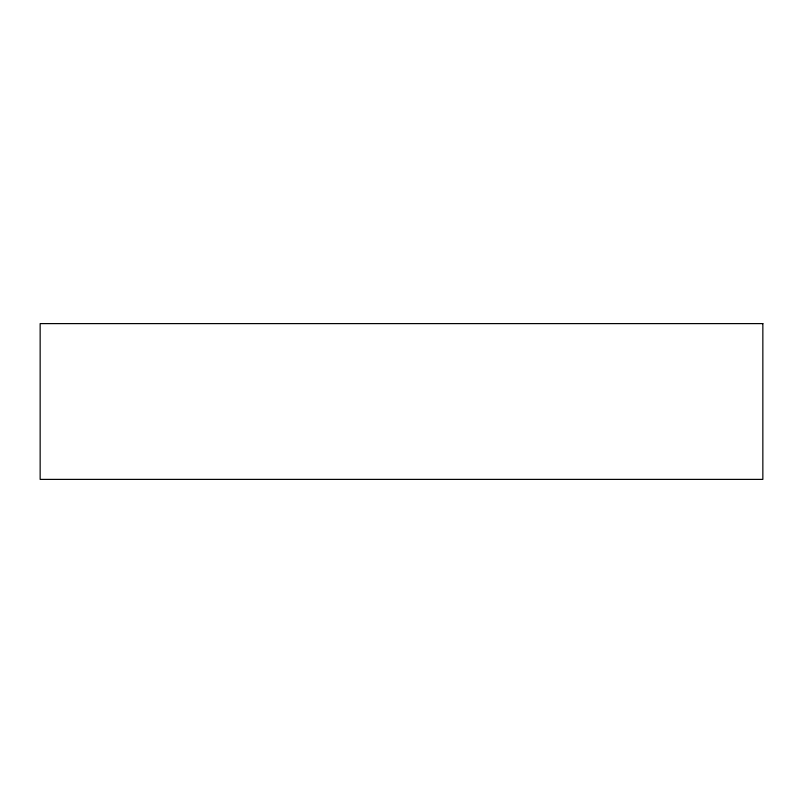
<?xml version="1.0" encoding="UTF-8"?>
<svg xmlns="http://www.w3.org/2000/svg" width="803" height="803" viewBox="0 0 803 803"><rect width="100%" height="100%" fill="white"/><g stroke="black" fill="none" stroke-linecap="round" stroke-linejoin="round"><path stroke-width="1.2" d="M762.85 323.609L40.15 323.609L40.15 479.391L762.85 479.391L762.85 323.609"/></g></svg>
